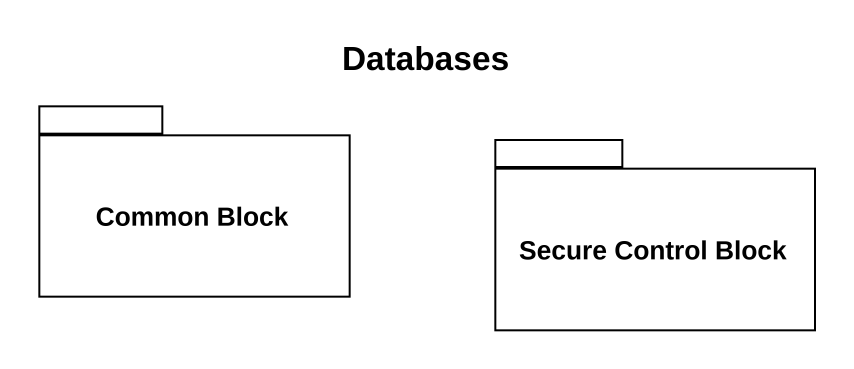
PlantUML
@startuml
title Databases
package "Common Block" as Common_Block {
}
package "Secure Control Block" as Secure_Control_Block {
}
@enduml
